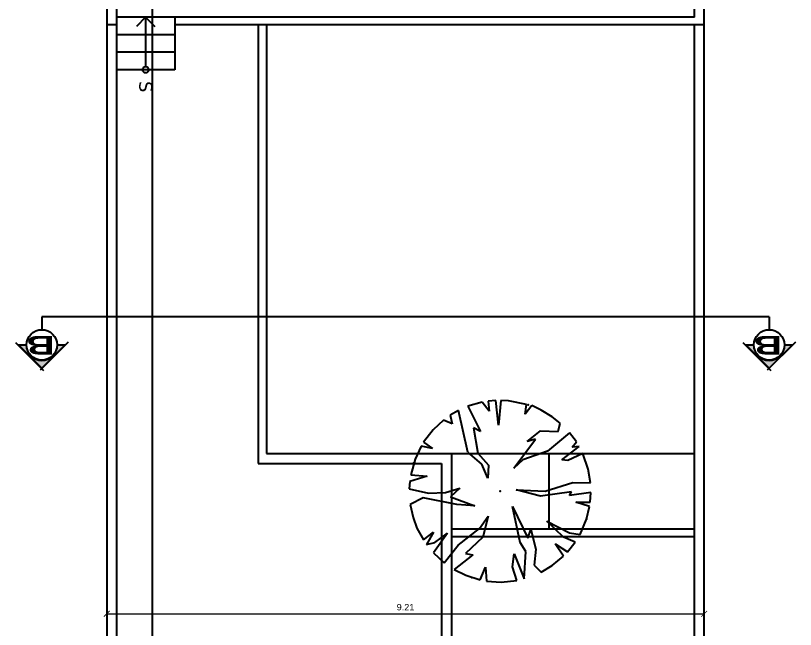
# Model space of a CAD drawing. Header units: inches. Extents: x -1.4 to 10.6, y -3.4 to 32.7.
# Drawn here: x -1.4 to 10.61, y 11.15 to 20.62 of the extents above; entities that cross this region are included whole.
import ezdxf
from ezdxf.enums import TextEntityAlignment as Align

# ---------------------------------------------------------------- set-up
doc = ezdxf.new("R2010")
doc.units = ezdxf.units.IN
doc.header["$MEASUREMENT"] = 0
doc.linetypes.add('CONTINUA', pattern=[0])
for name, color, linetype in [('Cotas', 60, 'Continuous'), ('Linea de corte', 30, 'Continuous'), ('Pared lejana', 152, 'Continuous'), ('Vegetación', 3, 'Continuous')]:
    doc.layers.add(name, color=color, linetype=linetype)
doc.styles.add('SANSSERIFBOLD', font='sasb____.pfb', dxfattribs={"width": 0.85, "height": 0.6})
doc.styles.get("Standard").update_dxf_attribs({"font": 'arial.ttf'})
doc.dimstyles.new('Cotas', dxfattribs={"dimtxt": 0.1, "dimasz": 0.09, "dimexe": 0.2, "dimexo": 0.4, "dimgap": 0.05, "dimtad": 1, "dimzin": 0, "dimdsep": 46, "dimtxsty": 'Standard', "dimblk": 'ARCHTICK', "dimcen": 0.09, "dimse1": 1, "dimse2": 1, "dimclrd": 60, "dimclre": 256, "dimadec": 0, "dimazin": 0, "dimtfac": 1, "dimtix": 1, "dimtofl": 0, "dimtmove": 1, "dimatfit": 3, "dimfxl": 0, "dimtolj": 1, "dimtzin": 0, "dimlwd": 9, "dimarcsym": 0})

# ---------------------------------------------------------------- blocks, each defined once
blk = doc.blocks.new('árbol')
at = {"layer": 'Vegetación', "linetype": 'Continuous'}
for p, q in [((103.527, 11.289), (103.382, 11.299)), ((103.382, 11.299), (103.429, 10.968)), ((103.022, 11.257), (102.78, 11.173)), ((103.233, 11.293), (103.022, 11.257)), ((103.228, 11.018), (103.233, 11.293)), ((103.531, 11.067), (103.527, 11.289)), ((103.594, 11.279), (103.531, 11.067)), ((103.794, 11.23), (103.594, 11.279)), ((104.026, 11.131), (103.794, 11.23)), ((102.601, 11.075), (102.458, 10.969)), ((102.681, 11.009), (102.601, 11.075)), ((102.879, 10.852), (102.673, 11.118)), ((102.673, 11.118), (102.681, 11.009)), ((102.78, 11.173), (102.885, 10.943)), ((104.004, 10.967), (104.026, 11.131)), ((102.458, 10.969), (102.745, 10.631)), ((102.885, 10.943), (102.879, 10.852)), ((103.362, 10.593), (103.228, 11.018)), ((103.429, 10.968), (103.371, 11.002)), ((103.371, 11.002), (103.439, 10.522)), ((103.822, 10.622), (104.004, 10.967)), ((104.149, 11.056), (104.068, 10.876)), ((104.297, 10.94), (104.149, 11.056)), ((104.174, 10.749), (104.297, 10.94)), ((102.31, 10.824), (102.213, 10.701)), ((102.44, 10.793), (102.31, 10.824)), ((104.068, 10.876), (103.822, 10.622)), ((104.362, 10.878), (104.174, 10.749)), ((104.508, 10.702), (104.362, 10.878)), ((102.213, 10.701), (102.113, 10.534)), ((102.43, 10.524), (102.44, 10.793)), ((104.61, 10.531), (104.508, 10.702)), ((102.745, 10.631), (102.876, 10.247)), ((103.341, 10.149), (103.362, 10.593)), ((102.113, 10.534), (102.036, 10.388)), ((102.595, 10.315), (102.43, 10.524)), ((103.439, 10.522), (103.341, 10.149)), ((104.503, 10.424), (104.61, 10.531)), ((102.036, 10.388), (102.174, 10.288)), ((103.003, 10.112), (102.559, 10.443)), ((102.559, 10.443), (102.595, 10.315)), ((103.95, 10.371), (104.255, 10.45)), ((104.083, 10.327), (103.95, 10.371)), ((104.255, 10.45), (104.503, 10.424)), ((102.021, 10.307), (101.966, 10.03)), ((102.174, 10.288), (102.021, 10.307)), ((102.876, 10.247), (103.003, 10.112)), ((103.594, 10.09), (104.083, 10.327)), ((104.292, 10.298), (104.154, 10.211)), ((104.711, 10.271), (104.292, 10.298)), ((104.325, 10.116), (104.711, 10.271)), ((104.154, 10.211), (103.594, 10.09)), ((104.527, 10.09), (104.325, 10.116)), ((104.737, 10.158), (104.527, 10.09)), ((104.761, 9.914), (104.737, 10.158)), ((101.966, 10.03), (101.96, 9.91)), ((101.96, 9.91), (102.343, 9.876)), ((102.343, 9.876), (101.962, 9.831)), ((104.746, 9.691), (104.761, 9.914)), ((101.962, 9.831), (101.972, 9.713)), ((101.972, 9.713), (102.125, 9.729)), ((102.125, 9.729), (101.988, 9.622)), ((101.988, 9.622), (102.05, 9.404)), ((102.943, 9.618), (102.756, 9.4)), ((102.775, 9.556), (102.961, 9.721)), ((103.16, 9.711), (102.943, 9.618)), ((102.961, 9.721), (103.16, 9.711)), ((103.934, 9.583), (103.744, 9.715)), ((103.744, 9.715), (104.067, 9.633)), ((104.067, 9.633), (104.321, 9.364)), ((104.532, 9.676), (104.746, 9.691)), ((104.727, 9.59), (104.532, 9.676)), ((102.05, 9.404), (102.439, 9.596)), ((102.439, 9.596), (102.381, 9.491)), ((102.381, 9.491), (102.775, 9.556)), ((103.447, 9.136), (103.584, 9.511)), ((103.584, 9.511), (103.563, 9.23)), ((104.191, 9.251), (103.934, 9.583)), ((104.658, 9.371), (104.727, 9.59)), ((102.756, 9.4), (102.116, 9.256)), ((104.321, 9.364), (104.344, 9.481)), ((104.344, 9.481), (104.57, 9.191)), ((102.116, 9.256), (102.19, 9.129)), ((103.382, 9.056), (103.315, 9.28)), ((103.315, 9.28), (103.447, 9.136)), ((104.57, 9.191), (104.658, 9.371)), ((102.19, 9.129), (102.32, 9.161)), ((102.32, 9.161), (102.265, 9.026)), ((103.563, 9.23), (103.464, 8.711)), ((104.467, 9.039), (104.191, 9.251)), ((102.265, 9.026), (102.412, 8.868)), ((103.391, 8.797), (103.382, 9.056)), ((104.152, 8.891), (104.006, 9.086)), ((104.006, 9.086), (104.313, 8.871)), ((104.313, 8.871), (104.467, 9.039)), ((102.412, 8.868), (102.604, 8.719)), ((102.604, 8.719), (102.703, 8.857)), ((102.703, 8.857), (102.664, 8.683)), ((103.325, 8.498), (103.391, 8.797)), ((104.112, 8.716), (103.991, 8.873)), ((103.991, 8.873), (104.185, 8.766)), ((104.185, 8.766), (104.152, 8.891)), ((102.664, 8.683), (102.865, 8.588)), ((103.107, 8.521), (103.127, 8.774)), ((103.127, 8.774), (103.209, 8.506)), ((103.464, 8.711), (103.564, 8.512)), ((103.928, 8.617), (104.112, 8.716)), ((102.865, 8.588), (103.107, 8.521)), ((103.564, 8.512), (103.764, 8.557)), ((103.764, 8.557), (103.928, 8.617)), ((103.209, 8.506), (103.325, 8.498))]:
    blk.add_line(p, q, dxfattribs=at)
for p in [(103.794, 11.23), (102.029, 10.332), (103.361, 9.898), (103.361, 9.898), (104.693, 9.465), (102.927, 8.566)]:
    blk.add_point(p, dxfattribs=at)
blk = doc.blocks.new('_ArchTick')
at = {"color": 0, "linetype": 'ByBlock', "const_width": 0.15}
blk.add_lwpolyline([(-0.5, -0.5), (0.5, 0.5)], dxfattribs=at)
blk = doc.blocks.new('*D73')
at = {"layer": 'Cotas', "color": 60, "linetype": 'CONTINUA', "lineweight": 9, "transparency": 16777216}
blk.add_line((0, 11.394), (9.21, 11.394), dxfattribs=at)
at = {"layer": 'Defpoints', "color": 0, "transparency": 16777216}
for p in [(0, 11.394), (9.21, 11.394), (9.21, 11.394)]:
    blk.add_point(p, dxfattribs=at)
at = {"layer": 'Cotas', "color": 60, "lineweight": 9, "transparency": 16777216, "xscale": 0.09, "yscale": 0.09, "zscale": 0.09, "rotation": 180}
blk.add_blockref('_ArchTick', (0, 11.394), dxfattribs=at)
at = {"layer": 'Cotas', "color": 60, "lineweight": 9, "transparency": 16777216, "xscale": 0.09, "yscale": 0.09, "zscale": 0.09}
blk.add_blockref('_ArchTick', (9.21, 11.394), dxfattribs=at)
at = {"layer": 'Cotas', "color": 0, "transparency": 16777216, "insert": (4.605, 11.495), "char_height": 0.1, "attachment_point": 5}
blk.add_mtext('\\A1;9.21', dxfattribs=at)
blk = doc.blocks.new('corte 2')
at = {"layer": 'Cotas', "linetype": 'ByBlock'}
blk.add_hatch(color=256, dxfattribs=at).paths.add_polyline_path([(29.39, 30.862), (29.029, 30.501), (29.15, 30.501, -1), (29.63, 30.501), (29.751, 30.501)])
at = {"layer": 'Cotas', "color": 3, "linetype": 'Continuous'}
for p, q in [((29.795, 30.466), (29.366, 30.895)), ((28.985, 30.457), (29.418, 30.89))]:
    blk.add_line(p, q, dxfattribs=at)
at = {"layer": 'Cotas', "color": 3}
for p, q in [((29.029, 30.501), (29.39, 30.862)), ((29.39, 30.862), (29.751, 30.501)), ((29.15, 30.501), (29.029, 30.501)), ((29.751, 30.501), (29.63, 30.501))]:
    blk.add_line(p, q, dxfattribs=at)
at = {"layer": 'Cotas', "color": 3, "linetype": 'Continuous'}
blk.add_circle((29.39, 30.501), 0.235, dxfattribs=at)
at = {"layer": 'Cotas', "color": 3}
blk.add_arc((29.39, 30.501), 0.24, 0, 180, dxfattribs=at)
at = {"layer": 'Cotas', "color": 3, "style": 'SANSSERIFBOLD', "width": 1.5}
blk.add_text('B', height=0.288, dxfattribs=at).set_placement((29.411, 30.362), align=Align.CENTER)

msp = doc.modelspace()

# ---------------------------------------------------------------- linework, layer by layer
at = {"layer": 'Linea de corte'}
for p, q in [((0.7, 32.25), (0.7, -2.2)), ((10.21, 15.976), (-1, 15.976)), ((-1, 15.976), (-1, 15.776)), ((10.21, 15.976), (10.21, 15.776))]:
    msp.add_line(p, q, dxfattribs=at)
at = {"layer": 'Pared lejana'}
for p, q in [((0, 30.05), (0, 0)), ((9.21, 10.344), (9.21, 30.05)), ((0.15, 29.9), (0.15, 10.194)), ((9.06, 20.596), (9.06, 29.9)), ((1.05, 20.596), (0.15, 20.596)), ((0.6, 20.596), (0.459, 20.454)), ((0.6, 20.596), (0.6, 19.836)), ((0.6, 20.596), (0.741, 20.454)), ((1.05, 20.596), (1.05, 19.786)), ((9.06, 20.596), (1.05, 20.596)), ((0.15, 20.476), (0, 20.476)), ((9.21, 20.476), (1.05, 20.476)), ((2.334, 20.476), (2.334, 13.714)), ((2.464, 20.476), (2.464, 13.864)), ((9.06, 10.344), (9.06, 20.476)), ((9.06, 12.704), (9.06, 20.476)), ((1.05, 20.326), (0.15, 20.326)), ((1.05, 20.056), (0.15, 20.056)), ((1.05, 19.786), (0.15, 19.786)), ((2.464, 13.864), (5.312, 13.864)), ((5.312, 13.864), (5.312, 9.945)), ((5.312, 13.864), (9.06, 13.864)), ((6.812, 13.864), (6.812, 12.704)), ((2.334, 13.714), (5.162, 13.714)), ((5.162, 13.714), (5.162, 10.191)), ((5.312, 12.704), (9.06, 12.704)), ((5.312, 12.584), (9.06, 12.584))]:
    msp.add_line(p, q, dxfattribs=at)
msp.add_circle((0.6, 19.786), 0.05, dxfattribs=at)

# ---------------------------------------------------------------- block references
at = {"layer": 'Cotas', "rotation": 180.0000000000008}
for p in [(28.39, 46.042), (39.6, 46.042)]:
    msp.add_blockref('corte 2', p, dxfattribs=at)
at = {"layer": 'Vegetación', "rotation": 270}
msp.add_blockref('árbol', (-3.836, 116.645), dxfattribs=at)

# ---------------------------------------------------------------- texts
at = {"layer": 'Pared lejana', "insert": (0.6, 19.523), "char_height": 0.2, "width": 0.10033, "attachment_point": 5, "rotation": 270}
msp.add_mtext('{\\fVerdana|b0|i0|c0|p34;S}', dxfattribs=at)

# ---------------------------------------------------------------- dimensions: what is measured, and where the dimension line sits
at = {"layer": 'Cotas'}
dim = msp.add_linear_dim(base=(9.21, 11.394), p1=(0, 11.394), p2=(9.21, 11.394), dimstyle='Cotas', dxfattribs=at)
dim.commit()
dim.dimension.update_dxf_attribs({"geometry": '*D73', "text_midpoint": (4.605, 11.495)})

doc.saveas('drawing.dxf')
